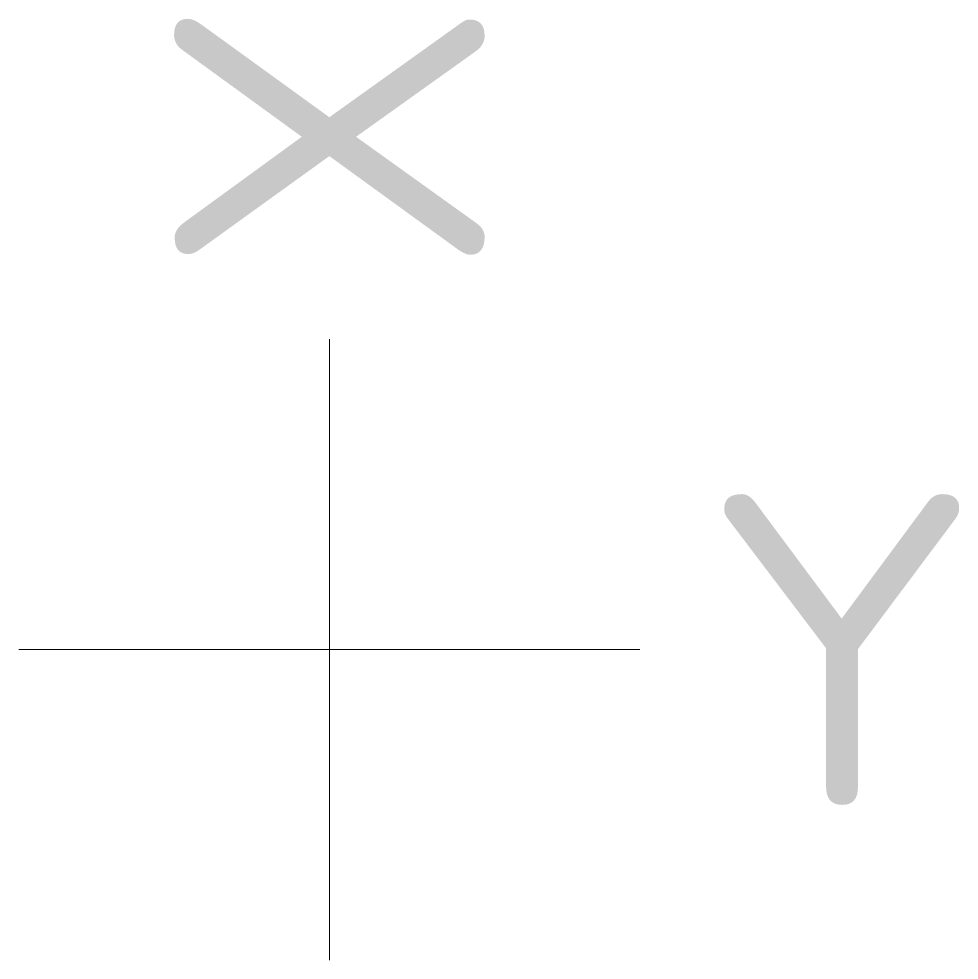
# Model space of a CAD drawing. Header units: metres. Extents: x -0.125 to 0.254, y -0.125 to 0.254.
import ezdxf
from ezdxf.enums import TextEntityAlignment as Align

# ---------------------------------------------------------------- set-up
doc = ezdxf.new("R2010")
doc.units = ezdxf.units.M
doc.styles.add('DP_ISOCPEUR', font='isocpeur.ttf')

msp = doc.modelspace()

# ---------------------------------------------------------------- linework, layer by layer
at = {"color": 0, "lineweight": 15}
for p, q in [((0, 0.125), (0, -0.125)), ((-0.125, 0), (0.125, 0))]:
    msp.add_line(p, q, dxfattribs=at)

# ---------------------------------------------------------------- texts
at = {"style": 'DP_ISOCPEUR'}
msp.add_attdef('X', text='####', height=0.125, rotation=90, dxfattribs=at).set_placement((0, 0.15), align=Align.MIDDLE_LEFT)
msp.add_attdef('Y', text='####', height=0.125, dxfattribs=at).set_placement((0.15, 0), align=Align.MIDDLE_LEFT)

doc.saveas('drawing.dxf')
